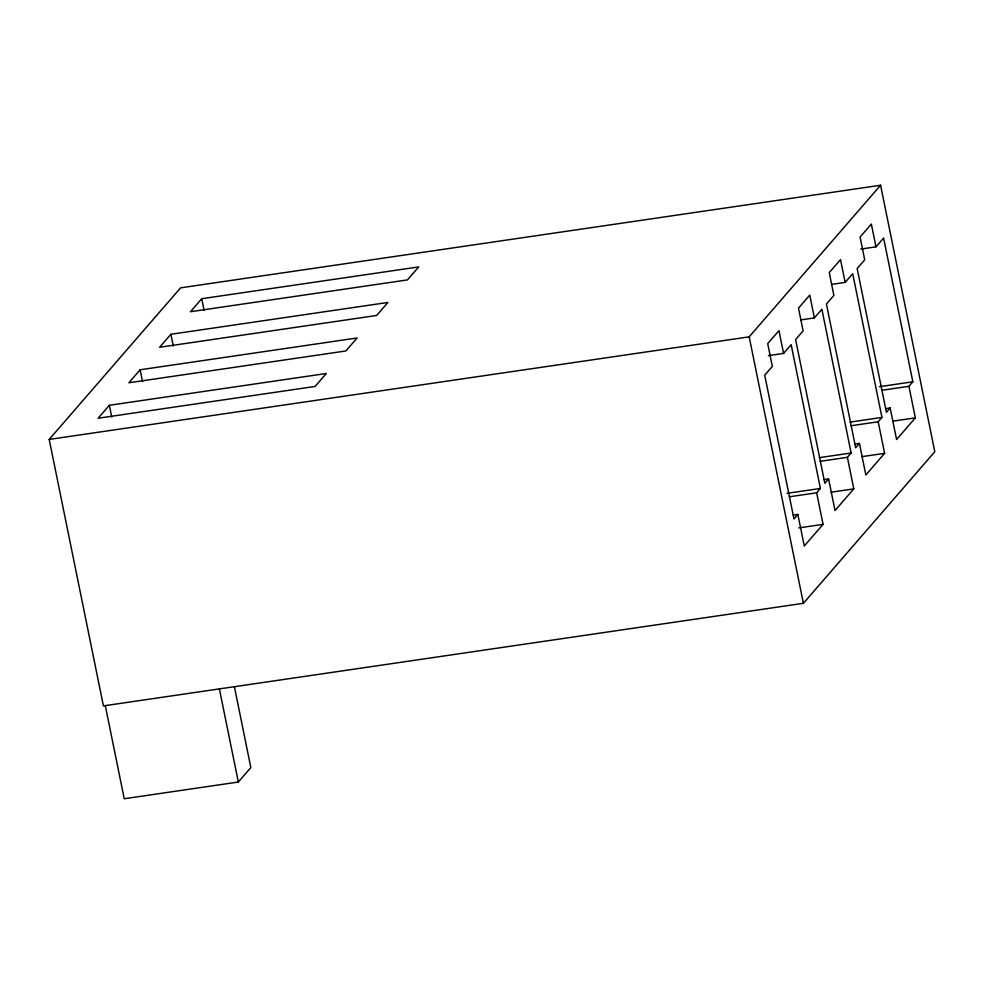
<?xml version="1.0" encoding="UTF-8"?>
<svg xmlns="http://www.w3.org/2000/svg" width="984" height="984" viewBox="0 0 984 984"><rect width="100%" height="100%" fill="white"/><g stroke="black" fill="none" stroke-linecap="round" stroke-linejoin="round"><path stroke-width="1.48" d="M49.2 439.43L180.601 287.832L880.582 185.25L934.8 451.717L803.399 603.303L103.418 705.897L49.2 439.43L749.181 336.848L880.582 185.25M109.347 405.285L98.117 418.237L315.114 386.441L326.344 373.489L109.347 405.285L111.733 417.056M140.122 369.775L128.867 382.776L345.851 350.968L357.118 337.979L140.122 369.775L142.52 381.546M170.908 334.277L159.642 347.266L376.638 315.47L387.893 302.469L170.908 334.277L173.295 346.036M201.72 298.718L190.453 311.719L407.45 279.911L418.717 266.922L201.72 298.718L204.118 310.489M105.288 705.589L124.242 798.75L238.337 782.034L250.846 767.594L234.364 686.561M768.418 355.642L783.596 353.416L791.148 344.707L820.398 488.458L816.646 492.787L789.316 496.797M800.718 319.911L814.383 317.906L821.886 309.247L851.135 452.997L847.384 457.326L820.053 461.324M831.492 284.401L845.158 282.396L852.71 273.687L881.959 417.437L878.195 421.767L850.877 425.777M860.791 249.075L875.981 246.849L883.607 238.042L912.844 381.792L908.933 386.306L881.615 390.316M816.646 492.787L823.067 524.337L804.285 545.997L797.864 514.447L793.965 518.949L764.716 375.199L772.342 366.405L767.704 343.613L778.971 330.624L783.596 353.416M847.384 457.326L853.804 488.876L835.035 510.536L828.614 478.974L824.85 483.316L795.613 339.566L803.116 330.895L798.479 308.115L809.746 295.114L814.383 317.906M878.195 421.767L884.616 453.329L865.846 474.977L859.426 443.427L855.674 447.757L826.425 304.007L833.891 295.397L829.254 272.605L840.52 259.604L845.158 282.396M908.933 386.306L915.354 417.868L896.584 439.516L890.163 407.966L886.412 412.296L857.162 268.546L864.715 259.837L860.077 237.046L871.344 224.057L875.981 246.849M879.45 386.687L912.844 381.792M885.612 408.631L890.163 407.966M850.065 422.111L881.959 417.437M892.586 421.201L915.354 417.868M854.875 444.091L859.426 443.427M819.254 457.671L851.135 452.997M861.849 456.662L884.616 453.329M824.051 479.651L828.614 478.974M786.991 493.353L820.398 488.458M831.025 492.221L853.804 488.876M793.313 515.112L797.864 514.447M798.762 527.904L823.067 524.337M749.181 336.848L803.399 603.303M219.383 688.874L238.337 782.034"/></g></svg>
